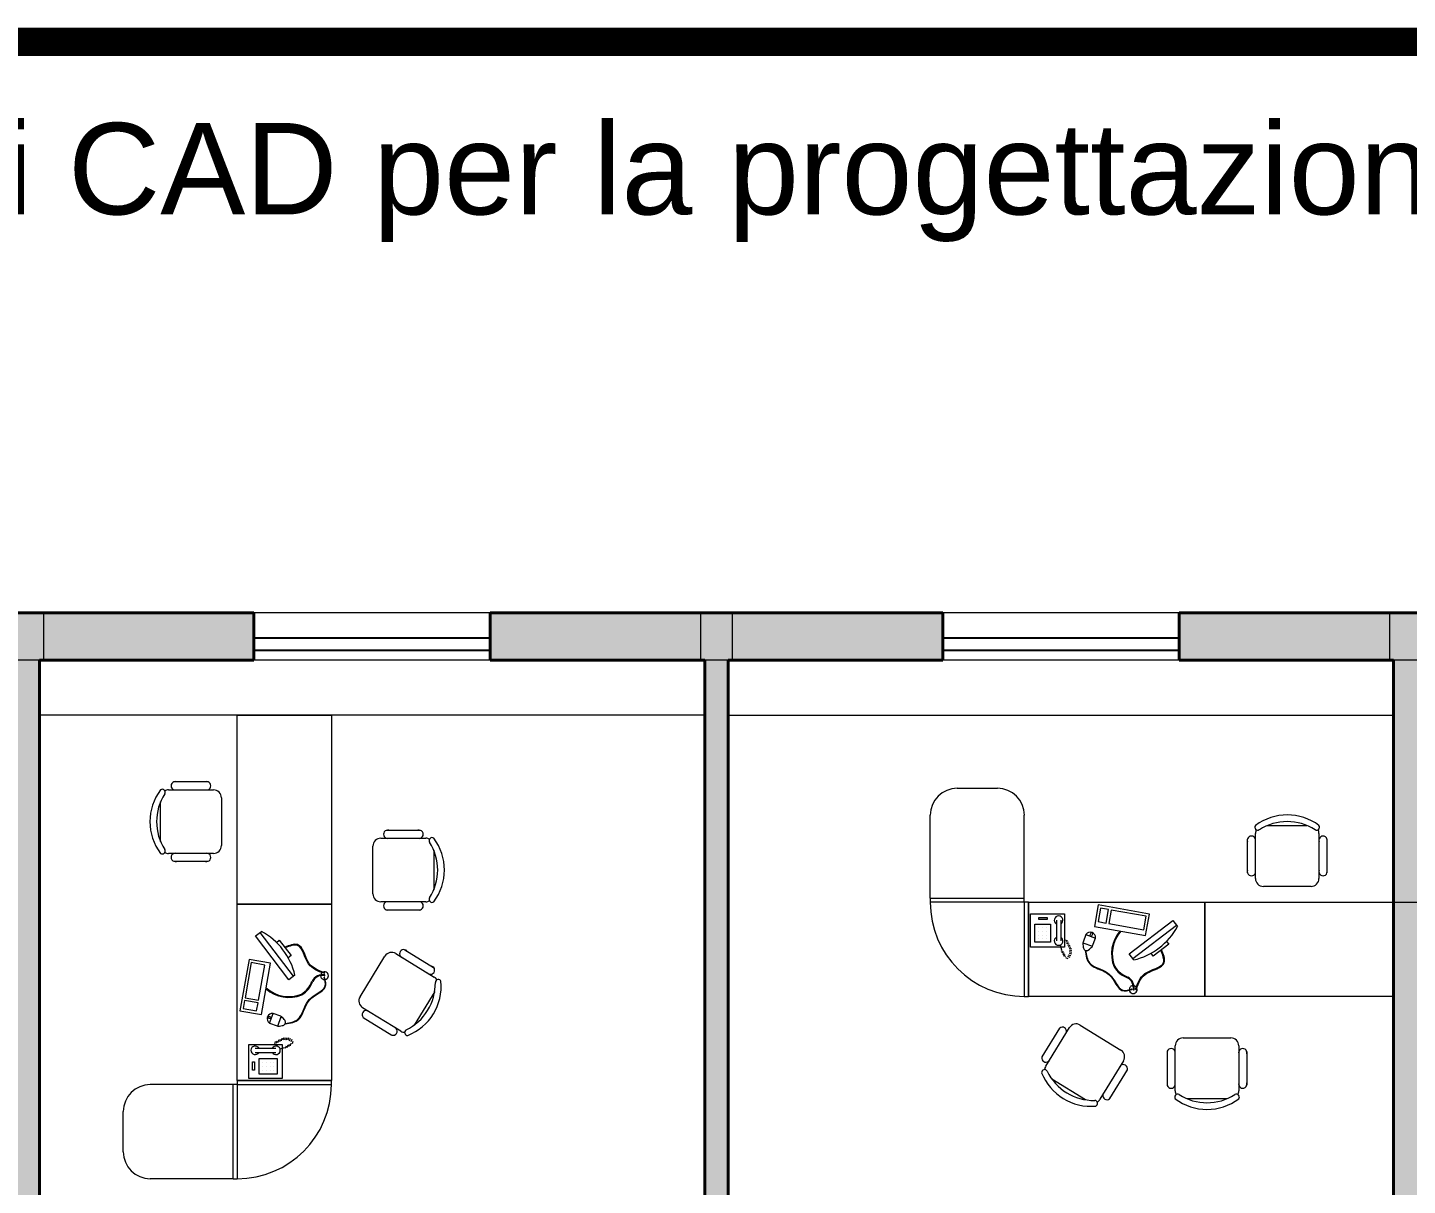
# Model space of a CAD drawing. Header units: millimetres. Extents: x 302.6 to 349.1, y 166.4 to 192.5.
# Drawn here: x 311.28 to 320.04, y 183.5 to 190.85 of the extents above; entities that cross this region are included whole.
import ezdxf

# ---------------------------------------------------------------- set-up
doc = ezdxf.new("R2010")
doc.units = ezdxf.units.MM
for name, color, linetype, lineweight in [('ARREDI attrezzature - furniture', 175, 'Continuous', 9), ('MURATURA sezioni - section wall', 7, 'Continuous', 40), ('PILASTRI struttura - structure', 7, 'Continuous', 13), ('PROIEZIONI finissime - fine lines', 251, 'Continuous', 9), ('www.archweb.it - All rights reserved', 2, 'Continuous', 5)]:
    doc.layers.add(name, color=color, linetype=linetype, lineweight=lineweight)
doc.layers.add('MURATURA tratteggi - hatch wall', color=253, linetype='Continuous', true_color=0xa1a1a1)
doc.layers.add('VETRATE sezioni - windows sections', color=171, linetype='Continuous', true_color=0x4d79ff)
doc.styles.get("Standard").update_dxf_attribs({"font": 'arial.ttf'})

msp = doc.modelspace()

# ---------------------------------------------------------------- hatches: boundary and pattern name
at = {"layer": 'MURATURA tratteggi - hatch wall'}
h = msp.add_hatch(color=256, dxfattribs=at)
h.dxf.hatch_style = 1
h.paths.add_polyline_path([(303.0264, 186.8349), (302.7264, 186.8349), (302.7264, 178.7474), (303.0264, 178.7474), (303.0264, 179.7974), (304.5764, 179.7974), (304.5764, 179.9474), (303.0264, 179.9474), (303.0264, 181.9474), (306.2264, 181.9474), (306.2264, 182.0974), (303.0264, 182.0974)])
h.paths.add_polyline_path([(304.3764, 187.1349), (303.0264, 187.1349), (303.0264, 186.8349), (304.3764, 186.8349)])
h.paths.add_polyline_path([(307.2264, 187.1349), (305.8764, 187.1349), (305.8764, 186.8349), (307.2264, 186.8349)])
h.paths.add_polyline_path([(308.5389, 187.1349), (307.4264, 187.1349), (307.4264, 186.8349), (308.5389, 186.8349)])
h.paths.add_polyline_path([(307.3764, 186.8349), (307.2264, 186.8349), (307.2264, 178.7474), (307.3764, 178.7474)])
h.paths.add_polyline_path([(314.5764, 182.0974), (311.3514, 182.0974), (311.3514, 186.8349), (311.2014, 186.8349), (311.2014, 182.0974), (308.3764, 182.0974), (308.3764, 181.9474), (311.2014, 181.9474), (311.2014, 179.9474), (309.6514, 179.9474), (309.6514, 179.7974), (311.2014, 179.7974), (311.2014, 178.7474), (311.3514, 178.7474), (311.3514, 179.7974), (312.9014, 179.7974), (312.9014, 179.9474), (311.3514, 179.9474), (311.3514, 181.9474), (314.5764, 181.9474)])
h.paths.add_polyline_path([(306.2264, 178.5974), (304.5764, 178.5974), (304.5764, 179.0974), (304.4264, 179.0974), (304.4264, 178.5974), (303.0264, 178.5974), (303.0264, 178.4474), (306.2264, 178.4474)])
h.paths.add_polyline_path([(305.0264, 176.4474), (304.7264, 176.4474), (304.7264, 175.3974), (302.7264, 175.3974), (302.7264, 173.5974), (303.0264, 173.5974), (303.0264, 175.0974), (304.8764, 175.0974), (304.8764, 174.8974), (305.0264, 174.8974), (305.0264, 175.0974)])
h.paths.add_polyline_path([(307.2264, 173.5974), (305.0264, 173.5974), (305.0264, 173.9974), (304.8764, 173.9974), (304.8764, 173.5974), (303.0264, 173.5974), (303.0264, 173.2974), (307.2264, 173.2974)])
h.paths.add_polyline_path([(314.4264, 176.4474), (306.7264, 176.4474), (306.7264, 176.2974), (311.1764, 176.2974), (311.1764, 173.5974), (311.3264, 173.5974), (311.3264, 176.2974), (314.4264, 176.2974)])
h.paths.add_polyline_path([(320.2865, 176.4474), (320.1264, 176.4474), (315.5764, 176.4474), (315.5764, 176.2974), (319.9764, 176.2974), (319.9764, 173.5974), (320.1264, 173.5974), (320.1264, 176.2974), (320.2865, 176.2974)])
h.paths.add_polyline_path([(325.1801, 176.4474), (321.2865, 176.4474), (321.2865, 176.2974), (323.8764, 176.2974), (323.8764, 173.5974), (324.0764, 173.5974), (324.0764, 176.2974), (325.1801, 176.2974)])
h.paths.add_polyline_path([(311.1764, 173.5974), (307.4264, 173.5974), (307.4264, 173.2974), (311.1764, 173.2974)])
h.paths.add_polyline_path([(315.5514, 173.5974), (314.4264, 173.5974), (314.4264, 175.2974), (314.4264, 175.4474), (314.2764, 175.4474), (314.2764, 173.5974), (311.3764, 173.5974), (311.3764, 173.2974), (315.5514, 173.2974)])
h.paths.add_polyline_path([(315.7264, 175.4474), (315.1204, 175.4474), (315.1204, 175.2974), (315.5764, 175.2974), (315.5764, 173.5974), (315.7264, 173.5974)])
h.paths.add_polyline_path([(319.9264, 173.5974), (315.7514, 173.5974), (315.7514, 173.2974), (319.9264, 173.2974)])
h.paths.add_polyline_path([(323.8764, 173.5974), (320.1264, 173.5974), (320.1264, 173.2974), (323.8764, 173.2974)])
h.paths.add_polyline_path([(327.6764, 173.5974), (324.0764, 173.5974), (324.0764, 173.2974), (327.6764, 173.2974)])
h.paths.add_polyline_path([(331.6264, 173.5974), (327.8764, 173.5974), (327.8764, 173.2974), (331.6264, 173.2974)])
h.paths.add_polyline_path([(336.0014, 173.5974), (331.8264, 173.5974), (331.8264, 173.2974), (336.0014, 173.2974)])
h.paths.add_polyline_path([(340.3764, 173.5974), (336.2014, 173.5974), (336.2014, 173.2974), (340.3764, 173.2974)])
h.paths.add_polyline_path([(339.2249, 176.4474), (332.9779, 176.4474), (332.9779, 176.2974), (336.0264, 176.2974), (336.0264, 173.5974), (336.1764, 173.5974), (336.1764, 176.2974), (339.2249, 176.2974)])
h.paths.add_polyline_path([(331.7764, 176.4474), (331.163, 176.4474), (331.163, 176.2974), (331.6264, 176.2974), (331.6264, 175.4474), (331.6264, 173.5974), (331.7764, 173.5974), (331.7764, 175.2974), (333.6279, 175.2974), (333.6279, 175.4474), (331.7764, 175.4474)])
h.paths.add_polyline_path([(311.1764, 187.1349), (310.0389, 187.1349), (310.0389, 186.8349), (311.1764, 186.8349)])
h.paths.add_polyline_path([(312.7139, 187.1349), (311.3764, 187.1349), (311.3764, 186.8349), (312.7139, 186.8349)])
h.paths.add_polyline_path([(315.5514, 187.1349), (314.2139, 187.1349), (314.2139, 186.8349), (315.5514, 186.8349)])
h.paths.add_polyline_path([(317.0889, 187.1349), (315.7514, 187.1349), (315.7514, 186.8349), (317.0889, 186.8349)])
h.paths.add_polyline_path([(319.9264, 187.1349), (318.5889, 187.1349), (318.5889, 186.8349), (319.9264, 186.8349)])
h.paths.add_polyline_path([(321.2639, 187.1349), (320.1264, 187.1349), (320.1264, 186.8349), (321.2639, 186.8349)])
h.paths.add_polyline_path([(323.8764, 187.1349), (322.7639, 187.1349), (322.7639, 186.8349), (323.8764, 186.8349)])
h.paths.add_polyline_path([(325.1264, 187.1349), (324.0764, 187.1349), (324.0764, 186.8349), (325.1264, 186.8349)])
h.paths.add_polyline_path([(327.6764, 187.1349), (326.6264, 187.1349), (326.6264, 186.8349), (327.6764, 186.8349)])
h.paths.add_polyline_path([(329.0014, 187.1349), (327.8764, 187.1349), (327.8764, 186.8349), (329.0014, 186.8349)])
h.paths.add_polyline_path([(336.0014, 187.1349), (334.6639, 187.1349), (334.6639, 186.8349), (336.0014, 186.8349)])
h.paths.add_polyline_path([(331.6264, 187.1349), (330.5014, 187.1349), (330.5014, 186.8349), (331.6264, 186.8349)])
h.paths.add_polyline_path([(333.1639, 187.1349), (331.8264, 187.1349), (331.8264, 186.8349), (333.1639, 186.8349)])
h.paths.add_polyline_path([(337.5389, 187.1349), (336.2014, 187.1349), (336.2014, 186.8349), (337.5389, 186.8349)])
h.paths.add_polyline_path([(340.3764, 187.1349), (339.0389, 187.1349), (339.0389, 186.8349), (340.3764, 186.8349)])
h.paths.add_polyline_path([(341.7014, 187.1349), (340.5764, 187.1349), (340.5764, 186.8349), (341.7014, 186.8349)])
h.paths.add_polyline_path([(344.3264, 187.1349), (343.2014, 187.1349), (343.2014, 186.8349), (344.3264, 186.8349)])
h.paths.add_polyline_path([(348.7264, 187.1349), (344.5264, 187.1349), (344.5264, 186.8349), (348.7264, 186.8349)])
h.paths.add_polyline_path([(349.0264, 186.8349), (348.7264, 186.8349), (348.7264, 178.7474), (349.0264, 178.7474)])
h.paths.add_polyline_path([(348.7264, 178.7474), (346.7264, 178.7474), (346.7264, 178.4474), (348.7264, 178.4474)])
h.paths.add_polyline_path([(347.0264, 176.4474), (346.7264, 176.4474), (346.7264, 174.8974), (346.8764, 174.8974), (346.8764, 175.0974), (348.7264, 175.0974), (348.7264, 173.5974), (349.0264, 173.5974), (349.0264, 175.3974), (347.0264, 175.3974)])
h.paths.add_polyline_path([(348.7264, 173.5974), (346.8764, 173.5974), (346.8764, 173.9974), (346.7264, 173.9974), (346.7264, 173.5974), (344.5264, 173.5974), (344.5264, 173.2974), (348.7264, 173.2974)])
h.paths.add_polyline_path([(344.3264, 173.5974), (340.5764, 173.5974), (340.5764, 173.2974), (344.3264, 173.2974)])
h.paths.add_polyline_path([(340.5764, 176.2974), (345.0264, 176.2974), (345.0264, 176.4474), (340.4264, 176.4474), (340.4264, 175.4474), (338.5749, 175.4474), (338.5749, 175.2974), (340.4264, 175.2974), (340.4264, 173.5974), (340.5764, 173.5974)])
h.paths.add_polyline_path([(311.1764, 178.5974), (309.8014, 178.5974), (309.8014, 179.0974), (309.6514, 179.0974), (309.6514, 178.5974), (308.4264, 178.5974), (308.4264, 178.4474), (311.1764, 178.4474)])
h.paths.add_polyline_path([(314.5514, 178.5974), (312.9014, 178.5974), (312.9014, 179.0974), (312.7514, 179.0974), (312.7514, 178.5974), (311.3764, 178.5974), (311.3764, 178.4474), (314.5514, 178.4474)])
h.paths.add_polyline_path([(315.7264, 186.8349), (315.5764, 186.8349), (315.5764, 178.7474), (315.7264, 178.7474)])
h.paths.add_polyline_path([(322.9264, 182.0974), (320.1014, 182.0974), (320.1014, 186.8349), (319.9514, 186.8349), (319.9514, 182.0974), (316.7264, 182.0974), (316.7264, 181.9474), (319.9514, 181.9474), (319.9514, 179.9474), (318.4014, 179.9474), (318.4014, 179.7974), (319.9514, 179.7974), (319.9514, 178.7474), (320.1014, 178.7474), (320.1014, 179.7974), (321.6514, 179.7974), (321.6514, 179.9474), (320.1014, 179.9474), (320.1014, 181.9474), (322.9264, 181.9474)])
h.paths.add_polyline_path([(319.9264, 178.5974), (318.5514, 178.5974), (318.5514, 179.0974), (318.4014, 179.0974), (318.4014, 178.5974), (316.7514, 178.5974), (316.7514, 178.4474), (319.9264, 178.4474)])
h.paths.add_polyline_path([(322.8764, 178.5974), (321.6514, 178.5974), (321.6514, 179.0974), (321.5014, 179.0974), (321.5014, 178.5974), (320.1264, 178.5974), (320.1264, 178.4474), (322.8764, 178.4474)])
h.paths.add_polyline_path([(324.0764, 186.8349), (323.9264, 186.8349), (323.9264, 178.7474), (324.0764, 178.7474)])
h.paths.add_polyline_path([(337.3749, 175.6974), (337.3249, 175.6974), (337.3249, 175.4474), (336.1764, 175.4474), (336.1764, 175.3974), (337.3749, 175.3974)], flags=17)
h.paths.add_polyline_path([(337.3749, 174.7974), (337.3249, 174.7974), (337.3249, 174.5474), (336.1764, 174.5474), (336.1764, 174.4974), (337.3749, 174.4974)], flags=17)
h.paths.add_polyline_path([(337.3764, 173.8974), (337.3264, 173.8974), (337.3264, 173.5974), (337.3764, 173.5974)], flags=17)
h.paths.add_polyline_path([(336.0264, 175.4474), (334.8779, 175.4474), (334.8779, 175.6974), (334.8279, 175.6974), (334.8279, 175.3974), (336.0264, 175.3974)], flags=17)
h.paths.add_polyline_path([(336.0264, 174.5474), (334.8779, 174.5474), (334.8779, 174.7974), (334.8279, 174.7974), (334.8279, 174.4974), (336.0264, 174.4974)], flags=17)
h.paths.add_polyline_path([(334.8764, 173.8974), (334.8264, 173.8974), (334.8264, 173.5974), (334.8764, 173.5974)], flags=17)
at = {"layer": 'MURATURA tratteggi - hatch wall', "true_color": 0x707070}
h = msp.add_hatch(color=8, dxfattribs=at)
h.dxf.hatch_style = 1
h.paths.add_polyline_path([(349.0264, 173.2974), (348.7264, 173.2974), (348.7264, 173.5974), (349.0264, 173.5974)], flags=17)
h.paths.add_polyline_path([(349.0264, 173.2974), (348.7264, 173.2974), (348.7264, 173.5974), (349.0264, 173.5974)], flags=17)
h.paths.add_polyline_path([(348.7264, 186.8349), (349.0264, 186.8349), (349.0264, 187.1349), (348.7264, 187.1349)])
h.paths.add_polyline_path([(344.3264, 173.2974), (344.5264, 173.2974), (344.5264, 173.5974), (344.3264, 173.5974)], flags=17)
h.paths.add_polyline_path([(344.3264, 173.2974), (344.5264, 173.2974), (344.5264, 173.5974), (344.3264, 173.5974)], flags=17)
h.paths.add_polyline_path([(348.7264, 173.2974), (349.0264, 173.2974), (349.0264, 173.5974), (348.7264, 173.5974)], flags=17)
h.paths.add_polyline_path([(348.7264, 173.2974), (349.0264, 173.2974), (349.0264, 173.5974), (348.7264, 173.5974)], flags=17)
h.paths.add_polyline_path([(302.7264, 173.2974), (303.0264, 173.2974), (303.0264, 173.5974), (302.7264, 173.5974)], flags=17)
h.paths.add_polyline_path([(302.7264, 173.2974), (303.0264, 173.2974), (303.0264, 173.5974), (302.7264, 173.5974)], flags=17)
h.paths.add_polyline_path([(307.2264, 173.2974), (307.4264, 173.2974), (307.4264, 173.5974), (307.2264, 173.5974)], flags=17)
h.paths.add_polyline_path([(307.2264, 173.2974), (307.4264, 173.2974), (307.4264, 173.5974), (307.2264, 173.5974)], flags=17)
h.paths.add_polyline_path([(311.1764, 173.2974), (311.3764, 173.2974), (311.3764, 173.5974), (311.1764, 173.5974)], flags=17)
h.paths.add_polyline_path([(315.5514, 173.2974), (315.7514, 173.2974), (315.7514, 173.5974), (315.5514, 173.5974)])
h.paths.add_polyline_path([(311.1764, 173.2974), (311.3764, 173.2974), (311.3764, 173.5974), (311.1764, 173.5974)], flags=17)
h.paths.add_polyline_path([(319.9264, 173.2974), (320.1264, 173.2974), (320.1264, 173.5974), (319.9264, 173.5974)])
h.paths.add_polyline_path([(324.0764, 173.2974), (323.8764, 173.2974), (323.8764, 173.5974), (324.0764, 173.5974)])
h.paths.add_polyline_path([(336.2014, 173.2974), (336.0014, 173.2974), (336.0014, 173.5974), (336.2014, 173.5974)])
h.paths.add_polyline_path([(340.5764, 173.2974), (340.3764, 173.2974), (340.3764, 173.5974), (340.5764, 173.5974)])
h.paths.add_polyline_path([(331.8264, 173.2974), (331.6264, 173.2974), (331.6264, 173.5974), (331.8264, 173.5974)])
h.paths.add_polyline_path([(327.6764, 173.2974), (327.8764, 173.2974), (327.8764, 173.5974), (327.6764, 173.5974)])
h.paths.add_polyline_path([(324.0764, 186.8349), (323.8764, 186.8349), (323.8764, 187.1349), (324.0764, 187.1349)])
h.paths.add_polyline_path([(320.1264, 186.8349), (319.9264, 186.8349), (319.9264, 187.1349), (320.1264, 187.1349)])
h.paths.add_polyline_path([(324.0764, 178.4474), (323.8764, 178.4474), (323.8764, 178.7474), (324.0764, 178.7474)])
h.paths.add_polyline_path([(320.1264, 178.4474), (319.9264, 178.4474), (319.9264, 178.7474), (320.1264, 178.7474)])
h.paths.add_polyline_path([(315.7514, 186.8349), (315.5514, 186.8349), (315.5514, 187.1349), (315.7514, 187.1349)])
h.paths.add_polyline_path([(315.7514, 178.4474), (315.5514, 178.4474), (315.5514, 178.7474), (315.7514, 178.7474)])
h.paths.add_polyline_path([(303.0264, 186.8349), (302.7264, 186.8349), (302.7264, 187.1349), (303.0264, 187.1349)])
h.paths.add_polyline_path([(303.0264, 178.4474), (302.7264, 178.4474), (302.7264, 178.7474), (303.0264, 178.7474)])
h.paths.add_polyline_path([(311.3764, 186.8349), (311.1764, 186.8349), (311.1764, 187.1349), (311.3764, 187.1349)])
h.paths.add_polyline_path([(307.4264, 186.8349), (307.2264, 186.8349), (307.2264, 187.1349), (307.4264, 187.1349)])
h.paths.add_polyline_path([(311.3764, 178.4474), (311.1764, 178.4474), (311.1764, 178.7474), (311.3764, 178.7474)])
h.paths.add_polyline_path([(307.4264, 178.4474), (307.2264, 178.4474), (307.2264, 178.7474), (307.4264, 178.7474)])
h.paths.add_polyline_path([(327.6764, 186.8349), (327.8764, 186.8349), (327.8764, 187.1349), (327.6764, 187.1349)])
h.paths.add_polyline_path([(331.6264, 186.8349), (331.8264, 186.8349), (331.8264, 187.1349), (331.6264, 187.1349)])
h.paths.add_polyline_path([(327.6764, 178.4474), (327.8764, 178.4474), (327.8764, 178.7474), (327.6764, 178.7474)])
h.paths.add_polyline_path([(331.6264, 178.4474), (331.8264, 178.4474), (331.8264, 178.7474), (331.6264, 178.7474)])
h.paths.add_polyline_path([(336.0014, 186.8349), (336.2014, 186.8349), (336.2014, 187.1349), (336.0014, 187.1349)])
h.paths.add_polyline_path([(336.0014, 178.4474), (336.2014, 178.4474), (336.2014, 178.7474), (336.0014, 178.7474)])
h.paths.add_polyline_path([(348.7264, 178.4474), (349.0264, 178.4474), (349.0264, 178.7474), (348.7264, 178.7474)])
h.paths.add_polyline_path([(340.3764, 186.8349), (340.5764, 186.8349), (340.5764, 187.1349), (340.3764, 187.1349)])
h.paths.add_polyline_path([(344.3264, 186.8349), (344.5264, 186.8349), (344.5264, 187.1349), (344.3264, 187.1349)])
h.paths.add_polyline_path([(340.3764, 178.4474), (340.5764, 178.4474), (340.5764, 178.7474), (340.3764, 178.7474)])
h.paths.add_polyline_path([(344.3264, 178.4474), (344.5264, 178.4474), (344.5264, 178.7474), (344.3264, 178.7474)])

# ---------------------------------------------------------------- linework, layer by layer
at = {"layer": 'ARREDI attrezzature - furniture', "linetype": 'Continuous', "ltscale": 0.8}
for p, q in [((315.5764, 186.4849), (311.3514, 186.4849)), ((312.6082, 185.2852), (312.6082, 186.4849)), ((312.6082, 186.4849), (313.2055, 186.4849)), ((313.2055, 186.4849), (313.2055, 185.2852)), ((315.7264, 186.4849), (319.9514, 186.4849)), ((312.4208, 186.062), (312.2064, 186.062)), ((312.1707, 186.0109), (312.4565, 186.0109)), ((312.5069, 185.9605), (312.5069, 185.6578)), ((317.1795, 186.0212), (317.4355, 186.0212)), ((312.1203, 185.6841), (312.1203, 185.9342)), ((317.0089, 185.3226), (317.0089, 185.8506)), ((317.6061, 185.297), (317.6061, 185.8506)), ((319.1505, 185.7849), (319.4007, 185.7849)), ((313.5197, 185.7039), (313.8055, 185.7039)), ((313.5554, 185.7543), (313.7698, 185.7543)), ((319.0234, 185.4844), (319.0234, 185.6988)), ((319.0738, 185.4487), (319.0738, 185.7345)), ((319.4773, 185.7345), (319.4773, 185.4487)), ((319.5285, 185.4844), (319.5285, 185.6988)), ((312.4565, 185.6074), (312.1707, 185.6074)), ((313.4693, 185.3508), (313.4693, 185.6534)), ((313.8559, 185.6272), (313.8559, 185.377)), ((312.4208, 185.557), (312.2064, 185.557)), ((319.4269, 185.3983), (319.1243, 185.3983)), ((313.2055, 185.2852), (312.6082, 185.2852)), ((312.6082, 185.2852), (313.2055, 185.2852)), ((312.6082, 184.1653), (312.6082, 185.2852)), ((313.2055, 185.2852), (313.2055, 184.1653)), ((313.8055, 185.3004), (313.5197, 185.3004)), ((313.5554, 185.2492), (313.7698, 185.2492)), ((317.0089, 185.3226), (317.6061, 185.3226)), ((317.0089, 185.3226), (317.0089, 185.297)), ((317.6317, 185.297), (317.0089, 185.297)), ((317.6061, 185.297), (317.6061, 184.6997)), ((317.6317, 185.297), (317.6317, 184.6997)), ((317.6317, 184.6997), (317.6317, 185.297)), ((317.6317, 185.297), (318.7517, 185.297)), ((318.7517, 185.297), (319.9514, 185.297)), ((318.7517, 184.6997), (318.7517, 185.297)), ((318.7517, 185.297), (318.7517, 184.6997)), ((319.9514, 185.297), (320.1014, 185.297)), ((319.9514, 185.297), (319.9514, 184.6997)), ((317.8108, 185.1831), (317.8108, 185.0517)), ((317.837, 185.1831), (317.837, 185.0517)), ((318.2718, 184.9692), (318.5497, 185.1819)), ((318.2942, 184.94), (318.5721, 185.1527)), ((318.5497, 185.1819), (318.5497, 185.1819)), ((318.5497, 185.1819), (318.579, 185.1437)), ((312.7233, 185.0833), (312.7615, 185.1125)), ((312.7233, 185.0833), (312.7233, 185.0833)), ((312.936, 184.8054), (312.7233, 185.0833)), ((312.9652, 184.8277), (312.7525, 185.1056)), ((317.6981, 185.1386), (317.6981, 185.1386)), ((317.6981, 185.114), (317.6981, 185.114)), ((317.6981, 185.0894), (317.6981, 185.0894)), ((317.6981, 185.0647), (317.6981, 185.0647)), ((317.7227, 185.1386), (317.7227, 185.1386)), ((317.7227, 185.114), (317.7227, 185.114)), ((317.7227, 185.0894), (317.7227, 185.0894)), ((317.7227, 185.0647), (317.7227, 185.0647)), ((317.7473, 185.1386), (317.7473, 185.1386)), ((317.7473, 185.114), (317.7473, 185.114)), ((317.7473, 185.0894), (317.7473, 185.0894)), ((317.7473, 185.0647), (317.7473, 185.0647)), ((317.9967, 185.0922), (317.9789, 185.0436)), ((317.9967, 185.0922), (318.0577, 185.0698)), ((318.04, 185.0213), (318.0577, 185.0698)), ((312.8564, 185.0427), (312.8745, 185.0565)), ((312.8745, 185.0565), (312.9497, 184.9584)), ((313.6721, 184.996), (313.8547, 184.8838)), ((317.8332, 185.026), (317.8427, 184.9961)), ((317.8374, 184.9909), (317.8532, 184.9856)), ((317.8427, 184.9804), (317.8584, 184.9751)), ((317.8637, 185.0592), (317.8795, 185.0539)), ((317.8689, 185.0487), (317.8847, 185.0434)), ((317.8742, 185.0382), (317.89, 185.0329)), ((317.8795, 185.0277), (317.8952, 185.0224)), ((317.8847, 185.0171), (317.9005, 185.0119)), ((317.89, 185.0066), (317.9057, 185.0014)), ((317.89, 184.9961), (317.9057, 184.9909)), ((317.89, 184.9856), (317.9057, 184.9804)), ((317.9778, 185.0404), (318.0388, 185.0181)), ((318.523, 185.0307), (318.4248, 184.9555)), ((318.5091, 185.0488), (318.523, 185.0307)), ((312.9497, 184.9584), (312.9316, 184.9445)), ((313.3874, 184.6974), (313.5458, 184.9552)), ((313.6152, 184.9718), (313.8587, 184.8221)), ((317.8479, 184.9699), (317.8637, 184.9646)), ((317.8532, 184.9594), (317.8689, 184.9541)), ((317.8671, 184.9466), (317.8829, 184.9414)), ((317.8795, 184.9541), (317.8952, 184.9488)), ((317.8847, 184.9646), (317.9005, 184.9594)), ((317.89, 184.9751), (317.9057, 184.9699)), ((318.3011, 184.9309), (318.2718, 184.9692)), ((318.4248, 184.9555), (318.411, 184.9736)), ((312.9743, 184.8346), (312.936, 184.8054)), ((313.8615, 184.7304), (313.7305, 184.5172)), ((313.6474, 184.4784), (313.4039, 184.628)), ((317.6061, 184.6997), (317.6317, 184.6997)), ((318.7517, 184.6997), (317.6317, 184.6997)), ((319.9514, 184.6997), (318.7517, 184.6997)), ((312.813, 184.5302), (312.8354, 184.5913)), ((312.8839, 184.5735), (312.8354, 184.5913)), ((312.8648, 184.5113), (312.8871, 184.5724)), ((313.4076, 184.5658), (313.5902, 184.4535)), ((312.813, 184.5302), (312.8616, 184.5125)), ((317.8299, 184.4976), (317.7176, 184.315)), ((317.7425, 184.2578), (317.8922, 184.5013)), ((317.9615, 184.5178), (318.2193, 184.3594)), ((312.7221, 184.3706), (312.8535, 184.3706)), ((312.846, 184.3972), (312.8513, 184.413)), ((312.8565, 184.4025), (312.8618, 184.4183)), ((312.867, 184.4078), (312.8723, 184.4235)), ((312.8775, 184.413), (312.8828, 184.4288)), ((312.8792, 184.3668), (312.9091, 184.3762)), ((312.8881, 184.4183), (312.8933, 184.434)), ((312.8986, 184.4235), (312.9038, 184.4393)), ((312.9091, 184.4235), (312.9143, 184.4393)), ((312.9143, 184.371), (312.9196, 184.3867)), ((312.9196, 184.4235), (312.9248, 184.4393)), ((312.9248, 184.3762), (312.9301, 184.392)), ((312.9301, 184.4235), (312.9353, 184.4393)), ((312.9353, 184.3815), (312.9406, 184.3972)), ((312.9406, 184.4183), (312.9458, 184.434)), ((312.9458, 184.3867), (312.9511, 184.4025)), ((312.9511, 184.413), (312.9564, 184.4288)), ((312.9586, 184.4006), (312.9638, 184.4164)), ((318.5645, 184.0997), (318.5645, 184.3855)), ((318.6149, 184.4359), (318.9176, 184.4359)), ((318.968, 184.3855), (318.968, 184.0997)), ((312.7221, 184.3443), (312.8535, 184.3443)), ((312.7666, 184.2809), (312.7666, 184.2809)), ((312.7912, 184.2809), (312.7912, 184.2809)), ((312.8158, 184.2809), (312.8158, 184.2809)), ((312.8405, 184.2809), (312.8405, 184.2809)), ((318.2359, 184.29), (318.0862, 184.0465)), ((318.5134, 184.3498), (318.5134, 184.1354)), ((319.0184, 184.3498), (319.0184, 184.1354)), ((312.7666, 184.2563), (312.7666, 184.2563)), ((312.7666, 184.2316), (312.7666, 184.2316)), ((312.7912, 184.2563), (312.7912, 184.2563)), ((312.7912, 184.2316), (312.7912, 184.2316)), ((312.8158, 184.2563), (312.8158, 184.2563)), ((312.8158, 184.2316), (312.8158, 184.2316)), ((312.8405, 184.2563), (312.8405, 184.2563)), ((312.8405, 184.2316), (312.8405, 184.2316)), ((318.2601, 184.2331), (318.1479, 184.0505)), ((312.6082, 184.1397), (312.0546, 184.1397)), ((312.5826, 183.5424), (312.5826, 184.1397)), ((312.6082, 184.1653), (312.6082, 183.5424)), ((312.6082, 184.1653), (313.2055, 184.1653)), ((313.2055, 184.1653), (312.6082, 184.1653)), ((312.6082, 184.1397), (313.2055, 184.1397)), ((313.2055, 184.1397), (313.2055, 184.1653)), ((317.9945, 184.0437), (317.7814, 184.1747)), ((318.8913, 184.0493), (318.6412, 184.0493)), ((311.884, 183.7131), (311.884, 183.9691)), ((312.5826, 183.5424), (312.0546, 183.5424)), ((312.5826, 183.5424), (312.6082, 183.5424))]:
    msp.add_line(p, q, dxfattribs=at)
at = {"layer": 'ARREDI attrezzature - furniture'}
for p, q in [((318.0753, 185.28), (318.0511, 185.143)), ((318.0894, 185.2598), (318.0743, 185.1742)), ((318.4005, 185.2226), (318.0753, 185.28)), ((318.1407, 185.2508), (318.0894, 185.2598)), ((318.1256, 185.1652), (318.1407, 185.2508)), ((318.1578, 185.2477), (318.1428, 185.1622)), ((318.3804, 185.2085), (318.1578, 185.2477)), ((317.6456, 185.0113), (317.6456, 185.2242)), ((317.6456, 185.2242), (317.8611, 185.2242)), ((317.6734, 185.0442), (317.6734, 185.1591)), ((317.6734, 185.1591), (317.772, 185.1591)), ((317.6981, 185.1879), (317.6981, 185.2002)), ((317.6981, 185.2002), (317.7514, 185.2002)), ((317.7514, 185.1879), (317.6981, 185.1879)), ((317.7514, 185.2002), (317.7514, 185.1879)), ((317.772, 185.1591), (317.772, 185.0442)), ((317.8611, 185.2242), (317.8611, 185.0113)), ((318.0743, 185.1742), (318.1256, 185.1652)), ((318.1428, 185.1622), (318.3653, 185.1229)), ((318.3653, 185.1229), (318.3804, 185.2085)), ((318.3764, 185.0857), (318.4005, 185.2226)), ((318.0511, 185.143), (318.3764, 185.0857)), ((317.8611, 185.0113), (317.6456, 185.0113)), ((317.772, 185.0442), (317.6734, 185.0442)), ((312.6826, 184.9341), (312.6252, 184.6088)), ((312.6967, 184.9139), (312.6575, 184.6914)), ((312.8195, 184.9099), (312.6826, 184.9341)), ((312.7823, 184.8988), (312.6967, 184.9139)), ((312.743, 184.6763), (312.7823, 184.8988)), ((312.7622, 184.5847), (312.8195, 184.9099)), ((312.6544, 184.6743), (312.6454, 184.6229)), ((312.74, 184.6592), (312.6544, 184.6743)), ((312.6575, 184.6914), (312.743, 184.6763)), ((312.731, 184.6078), (312.74, 184.6592)), ((312.6252, 184.6088), (312.7622, 184.5847)), ((312.6454, 184.6229), (312.731, 184.6078)), ((312.681, 184.1791), (312.681, 184.3947)), ((312.681, 184.3947), (312.8939, 184.3947)), ((312.8939, 184.3947), (312.8939, 184.1791)), ((312.705, 184.2316), (312.705, 184.285)), ((312.705, 184.285), (312.7173, 184.285)), ((312.7173, 184.285), (312.7173, 184.2316)), ((312.7461, 184.207), (312.7461, 184.3055)), ((312.7461, 184.3055), (312.861, 184.3055)), ((312.861, 184.3055), (312.861, 184.207)), ((312.7173, 184.2316), (312.705, 184.2316)), ((312.861, 184.207), (312.7461, 184.207)), ((312.8939, 184.1791), (312.681, 184.1791))]:
    msp.add_line(p, q, dxfattribs=at)
at = {"layer": 'ARREDI attrezzature - furniture', "linetype": 'Continuous', "ltscale": 0.8}
for centre, radius, start, end in [((312.2138, 186.0368), 0.0263, 73.7398, 286.2602), ((312.4134, 186.0368), 0.0263, 253.7398, 106.2602), ((312.3893, 185.8091), 0.3362, 143.1301, 216.8699), ((312.4258, 185.8091), 0.3302, 147.57575, 212.42425), ((312.1313, 185.9961), 0.0184, 327.97259, 126.69006), ((312.1707, 185.9605), 0.0504, 90, 117.58444), ((312.4565, 185.9605), 0.0504, 0, 90), ((317.1795, 185.8506), 0.1707, 90, 180), ((317.4355, 185.8506), 0.1707, 0, 90), ((319.0886, 185.7739), 0.0184, 143.30994, 302.02741), ((319.2756, 185.5159), 0.3362, 53.1301, 126.8699), ((319.2756, 185.4794), 0.3302, 57.57575, 122.42425), ((319.4625, 185.7739), 0.0184, 237.97259, 36.69006), ((313.5197, 185.6534), 0.0504, 90, 180), ((313.5628, 185.7291), 0.0263, 73.7398, 286.2602), ((313.7624, 185.7291), 0.0263, 253.7398, 106.2602), ((313.8055, 185.6534), 0.0504, 62.41556, 90), ((313.8449, 185.6891), 0.0184, 53.30994, 212.02741), ((313.5504, 185.5021), 0.3302, 327.57575, 32.42425), ((313.5869, 185.5021), 0.3362, 323.1301, 36.8699), ((319.0486, 185.6914), 0.0263, 343.7398, 196.2602), ((319.1243, 185.7345), 0.0504, 152.41556, 180), ((319.4269, 185.7345), 0.0504, 0, 27.58444), ((319.5033, 185.6914), 0.0263, 343.7398, 196.2602), ((312.1313, 185.6222), 0.0184, 233.30994, 32.02741), ((312.1707, 185.6578), 0.0504, 242.41556, 270), ((312.2138, 185.5822), 0.0263, 73.7398, 286.2602), ((312.4134, 185.5822), 0.0263, 253.7398, 106.2602), ((312.4565, 185.6578), 0.0504, 270, 0), ((319.0486, 185.4918), 0.0263, 163.7398, 16.2602), ((319.1243, 185.4487), 0.0504, 180, 270), ((319.4269, 185.4487), 0.0504, 270, 0), ((319.5033, 185.4918), 0.0263, 163.7398, 16.2602), ((313.5197, 185.3508), 0.0504, 180, 270), ((313.5628, 185.2745), 0.0263, 73.7398, 286.2602), ((313.7624, 185.2745), 0.0263, 253.7398, 106.2602), ((313.8055, 185.3508), 0.0504, 270, 297.58444), ((313.8449, 185.3152), 0.0184, 147.97259, 306.69006), ((317.6061, 185.297), 0.5973, 180, 270), ((317.8239, 185.1831), 0.0275, 298.49146, 241.50854), ((312.558, 184.7363), 0.4277, 13.29188, 61.59613), ((317.8239, 185.0517), 0.0275, 118.49146, 61.50854), ((318.0247, 185.0742), 0.0333, 352.44359, 147.38647), ((318.3781, 184.9703), 0.2186, 138.76705, 202.52127), ((318.3781, 184.9703), 0.2136, 137.95006, 202.52127), ((318.2028, 185.3472), 0.4277, 283.29188, 331.59613), ((313.5888, 184.9288), 0.0504, 58.41697, 148.41697), ((313.6651, 184.9707), 0.0263, 42.15676, 254.67717), ((317.9977, 185.0368), 0.02, 159.91503, 180.30985), ((318.09, 185.0373), 0.1123, 180.30985, 196.60745), ((318.0016, 185.0109), 0.02, 196.60745, 303.22262), ((317.951, 185.0881), 0.1123, 303.22262, 319.52021), ((318.0212, 185.0282), 0.02, 319.52021, 339.91503), ((313.8352, 184.8661), 0.0263, 222.15676, 74.67717), ((318.3178, 184.9753), 0.1621, 212.05896, 250.24449), ((313.1499, 184.7611), 0.0763, 80.17022, 151.655), ((313.1499, 184.7611), 0.0713, 80.17022, 151.655), ((313.1621, 184.8313), 0.025, 180.27062, 271.72431), ((313.1621, 184.8313), 0.025, 128.52691, 168.357), ((313.1621, 184.8313), 0.025, 278.68519, 113.74958), ((313.1602, 184.8205), 0.0015, 16.9746, 196.9746), ((313.1593, 184.8489), 0.00256, 262.71988, 57.85322), ((313.1625, 184.8338), 0.0025, 260.17022, 80.17022), ((313.8323, 184.7791), 0.0504, 30.83253, 58.41697), ((313.8845, 184.7888), 0.0184, 21.7269, 180.44438), ((318.3178, 184.9753), 0.1671, 212.05896, 250.24449), ((318.2275, 184.7553), 0.0713, 350.17022, 61.655), ((318.2275, 184.7553), 0.0763, 350.17022, 61.655), ((312.9349, 184.9117), 0.2186, 228.76705, 292.52127), ((312.9349, 184.9117), 0.2136, 227.95006, 292.52127), ((312.9299, 184.8514), 0.1621, 302.05896, 340.24449), ((312.9299, 184.8514), 0.1671, 302.05896, 340.24449), ((313.5357, 184.7839), 0.3302, 295.99272, 0.84122), ((313.5669, 184.7647), 0.3362, 291.54707, 5.28687), ((318.2977, 184.7431), 0.025, 90.27062, 181.72431), ((318.2977, 184.7431), 0.025, 188.68519, 23.74958), ((318.287, 184.745), 0.0015, 286.9746, 106.9746), ((318.3002, 184.7427), 0.0025, 170.17022, 350.17022), ((318.2977, 184.7431), 0.025, 38.52691, 78.357), ((318.3154, 184.7459), 0.00256, 172.71988, 327.85322), ((313.4303, 184.671), 0.0504, 148.41697, 238.41697), ((312.831, 184.5583), 0.0333, 82.44359, 237.38647), ((312.877, 184.5548), 0.02, 49.52021, 69.91503), ((312.8171, 184.4846), 0.1123, 33.22262, 49.52021), ((312.8943, 184.5351), 0.02, 286.60745, 33.22262), ((313.427, 184.5834), 0.0263, 42.15676, 254.67717), ((312.8684, 184.5313), 0.02, 249.91503, 270.30985), ((312.8679, 184.6236), 0.1123, 270.30985, 286.60745), ((313.5971, 184.4788), 0.0263, 222.15676, 74.67717), ((313.6738, 184.5213), 0.0504, 238.41697, 266.00141), ((313.6887, 184.4703), 0.0184, 116.38956, 275.10703), ((317.8475, 184.4782), 0.0263, 312.15676, 164.67717), ((317.9351, 184.4749), 0.0504, 58.41697, 148.41697), ((312.7221, 184.3574), 0.0275, 28.49146, 331.50854), ((312.8535, 184.3574), 0.0275, 208.49146, 151.50854), ((318.5386, 184.3424), 0.0263, 343.7398, 196.2602), ((318.6149, 184.3855), 0.0504, 90, 180), ((318.9176, 184.3855), 0.0504, 0, 90), ((318.9932, 184.3424), 0.0263, 343.7398, 196.2602), ((317.743, 184.3081), 0.0263, 132.15676, 344.67717), ((318.1929, 184.3164), 0.0504, 328.41697, 58.41697), ((317.7344, 184.2165), 0.0184, 26.38956, 185.10703), ((318.0288, 184.3383), 0.3362, 201.54707, 275.28687), ((317.7854, 184.2314), 0.0504, 148.41697, 176.00141), ((318.048, 184.3695), 0.3302, 205.99272, 270.84122), ((318.2348, 184.2401), 0.0263, 312.15676, 164.67717), ((312.0546, 183.9691), 0.1707, 90, 180), ((312.6082, 184.1397), 0.5973, 270, 0), ((318.5386, 184.1428), 0.0263, 163.7398, 16.2602), ((318.9932, 184.1428), 0.0263, 163.7398, 16.2602), ((318.053, 184.0207), 0.0184, 291.7269, 90.44438), ((318.0432, 184.0729), 0.0504, 300.83253, 328.41697), ((318.1303, 184.07), 0.0263, 132.15676, 344.67717), ((318.5793, 184.0603), 0.0184, 57.97259, 216.69006), ((318.6149, 184.0997), 0.0504, 180, 207.58444), ((318.7662, 184.3183), 0.3362, 233.1301, 306.8699), ((318.7662, 184.3548), 0.3302, 237.57575, 302.42425), ((318.9532, 184.0603), 0.0184, 323.30994, 122.02741), ((318.9176, 184.0997), 0.0504, 332.41556, 0), ((312.0546, 183.7131), 0.1707, 180, 270)]:
    msp.add_arc(centre, radius, start, end, dxfattribs=at)
for centre, major_axis in [((318.0317, 185.0932), (0.0045, 0.0122)), ((312.812, 184.5652), (-0.0122, 0.0045))]:
    msp.add_ellipse(centre, major_axis=major_axis, ratio=0.484801, dxfattribs=at)
for points, knots in [([(313.1606, 184.8511), (313.1195, 184.8658), (313.0806, 184.8803), (313.0363, 184.9571), (313.0282, 185.0163), (312.9683, 185.0356), (312.9391, 185.0234), (312.9092, 185.0113)], [0, 0, 0, 0, 0.1263052, 0.1263052, 0.2526104, 0.2526104, 0.3315435, 0.3315435, 0.3315435, 0.3315435]), ([(313.159, 184.8464), (313.1215, 184.8598), (313.0396, 184.8891), (313.0205, 185.0497), (312.9414, 185.0189), (312.9121, 185.0075)], [0, 0, 0, 0, 0.114804, 0.2513324, 0.3315435, 0.3315435, 0.3315435, 0.3315435]), ([(317.9917, 184.9916), (317.9968, 184.9596), (318.002, 184.9268), (318.0432, 184.8841), (318.0777, 184.8749), (318.1338, 184.8491), (318.1531, 184.8316), (318.1862, 184.7821), (318.2011, 184.749), (318.2439, 184.7303), (318.266, 184.737), (318.2874, 184.7435)], [0, 0, 0, 0, 0.0898766, 0.0898766, 0.1845551, 0.1845551, 0.2700311, 0.2700311, 0.3555071, 0.3555071, 0.4162577, 0.4162577, 0.4162577, 0.4162577]), ([(317.9947, 184.9921), (317.9995, 184.962), (318.0116, 184.8856), (318.1255, 184.8708), (318.1809, 184.7996), (318.2183, 184.7256), (318.2674, 184.7406), (318.2865, 184.7464)], [0, 0, 0, 0, 0.084345, 0.2142081, 0.2766794, 0.3619183, 0.4162577, 0.4162577, 0.4162577, 0.4162577]), ([(318.3128, 184.7462), (318.3262, 184.7837), (318.3556, 184.8656), (318.5161, 184.8847), (318.4853, 184.9638), (318.4739, 184.9931)], [0, 0, 0, 0, 0.114804, 0.2513324, 0.3315435, 0.3315435, 0.3315435, 0.3315435]), ([(318.3175, 184.7446), (318.3323, 184.7857), (318.3468, 184.8246), (318.4235, 184.8689), (318.4827, 184.877), (318.5021, 184.9369), (318.4898, 184.9661), (318.4777, 184.996)], [0, 0, 0, 0, 0.1263052, 0.1263052, 0.2526104, 0.2526104, 0.3315435, 0.3315435, 0.3315435, 0.3315435]), ([(312.9131, 184.5283), (312.9432, 184.533), (313.0196, 184.5452), (313.0344, 184.6591), (313.1056, 184.7145), (313.1796, 184.7518), (313.1646, 184.8009), (313.1588, 184.8201)], [0, 0, 0, 0, 0.084345, 0.2142081, 0.2766794, 0.3619183, 0.4162577, 0.4162577, 0.4162577, 0.4162577]), ([(312.9136, 184.5253), (312.9456, 184.5304), (312.9784, 184.5356), (313.0211, 184.5768), (313.0303, 184.6112), (313.0561, 184.6674), (313.0736, 184.6866), (313.1231, 184.7197), (313.1562, 184.7347), (313.1749, 184.7774), (313.1682, 184.7996), (313.1617, 184.8209)], [0, 0, 0, 0, 0.0898766, 0.0898766, 0.1845551, 0.1845551, 0.2700311, 0.2700311, 0.3555071, 0.3555071, 0.4162577, 0.4162577, 0.4162577, 0.4162577])]:
    msp.add_open_spline(points, degree=3, knots=knots, dxfattribs=at)
at = {"layer": 'MURATURA sezioni - section wall'}
for p, q in [((312.7139, 187.1349), (310.0389, 187.1349)), ((312.7139, 186.8349), (312.7139, 187.1349)), ((317.0889, 187.1349), (314.2139, 187.1349)), ((314.2139, 186.8349), (314.2139, 187.1349)), ((317.0889, 186.8349), (317.0889, 187.1349)), ((321.2639, 187.1349), (318.5889, 187.1349)), ((318.5889, 186.8349), (318.5889, 187.1349)), ((311.3514, 182.0974), (311.3514, 186.8349)), ((312.7139, 186.8349), (311.3514, 186.8349)), ((315.5764, 186.8349), (314.2139, 186.8349)), ((315.5764, 178.7474), (315.5764, 186.8349)), ((315.7264, 178.7474), (315.7264, 186.8349)), ((317.0889, 186.8349), (315.7264, 186.8349)), ((319.9514, 186.8349), (318.5889, 186.8349)), ((319.9514, 182.0974), (319.9514, 186.8349))]:
    msp.add_line(p, q, dxfattribs=at)
at = {"layer": 'PILASTRI struttura - structure'}
for points in [[(311.3764, 186.8349), (311.1764, 186.8349), (311.1764, 187.1349), (311.3764, 187.1349)], [(315.7514, 186.8349), (315.5514, 186.8349), (315.5514, 187.1349), (315.7514, 187.1349)], [(320.1264, 186.8349), (319.9264, 186.8349), (319.9264, 187.1349), (320.1264, 187.1349)]]:
    msp.add_lwpolyline(points, close=True, dxfattribs=at)
at = {"layer": 'PROIEZIONI finissime - fine lines'}
for p, q in [((314.2139, 187.1349), (312.7139, 187.1349)), ((318.5889, 187.1349), (317.0889, 187.1349)), ((314.2139, 186.8349), (312.7139, 186.8349)), ((318.5889, 186.8349), (317.0889, 186.8349))]:
    msp.add_line(p, q, dxfattribs=at)
at = {"layer": 'VETRATE sezioni - windows sections'}
for p, q in [((314.2139, 186.9749), (312.7139, 186.9749)), ((318.5889, 186.9749), (317.0889, 186.9749)), ((314.2139, 186.8949), (312.7139, 186.8949)), ((318.5889, 186.8949), (317.0889, 186.8949))]:
    msp.add_line(p, q, dxfattribs=at)
at = {"layer": 'www.archweb.it - All rights reserved', "color": 7, "ltscale": 0.02, "true_color": 0xffffff, "const_width": 0.1806}
msp.add_lwpolyline([(302.7264, 190.76), (349.0264, 190.76)], dxfattribs=at)

# ---------------------------------------------------------------- texts
at = {"layer": 'www.archweb.it - All rights reserved', "color": 253}
msp.add_text('Contenitore di strumenti CAD per la progettazione architettonica', height=0.580555, dxfattribs=at).set_placement((302.6983, 189.6643))

doc.saveas('drawing.dxf')
